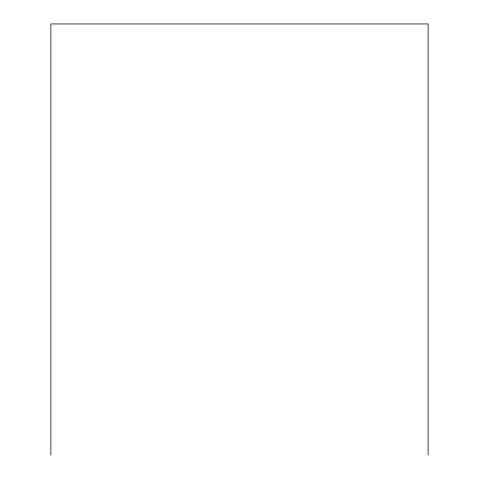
<?xml version="1.0" encoding="UTF-8"?>
<svg xmlns="http://www.w3.org/2000/svg" width="479" height="479" viewBox="0 0 479 479"><rect width="100%" height="100%" fill="white"/><g stroke="black" fill="none" stroke-linecap="round" stroke-linejoin="round"><path stroke-width="0.72" d="M428.118 455.05L428.118 23.95L50.882 23.95L50.882 455.05"/></g></svg>
